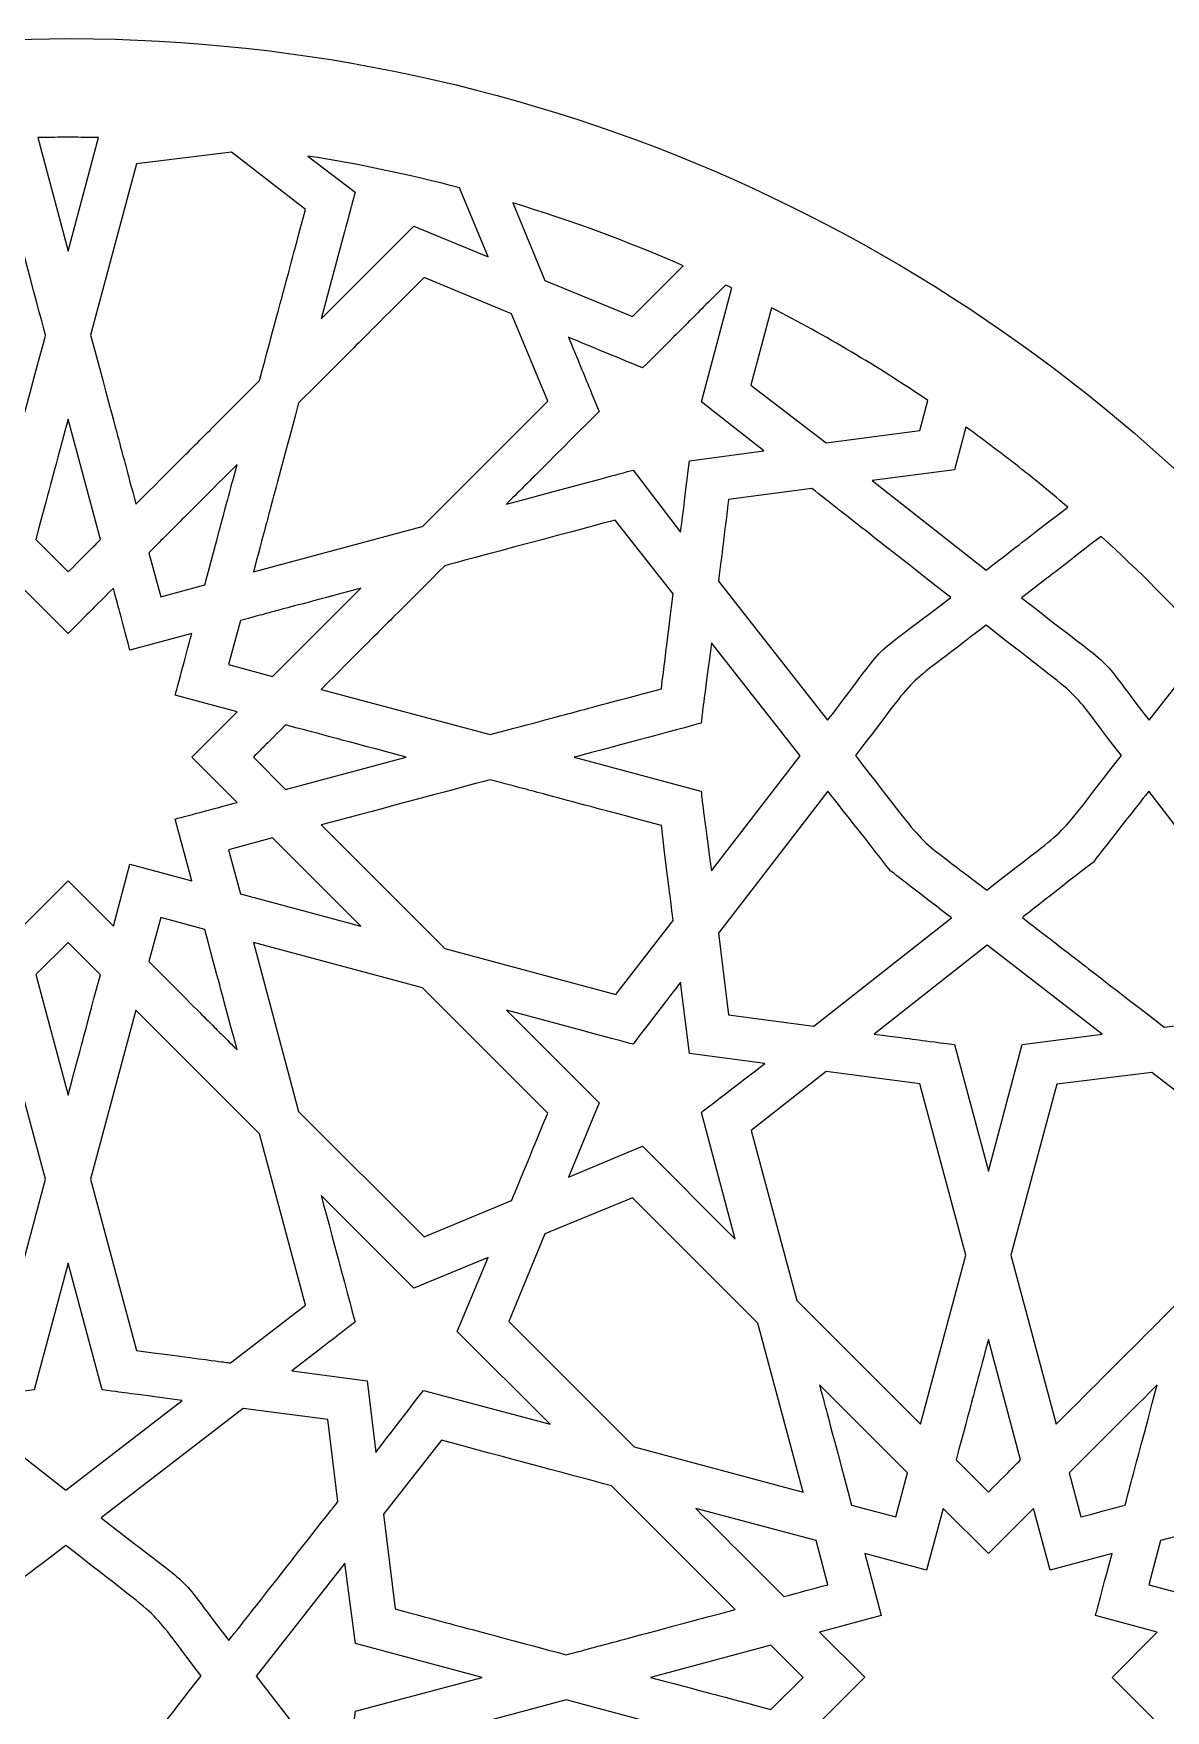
# Model space of a CAD drawing. Header units: millimetres. Extents: x -69 to 66, y -50 to 50.
# Drawn here: x -1 to 33.5, y -0.9 to 50.2 of the extents above; entities that cross this region are included whole.
import ezdxf

# ---------------------------------------------------------------- set-up
doc = ezdxf.new("R2010")
doc.units = ezdxf.units.MM
doc.header["$MEASUREMENT"] = 0
doc.layers.add('layer 1', color=7, linetype='Continuous')

msp = doc.modelspace()

# ---------------------------------------------------------------- linework, layer by layer
at = {"layer": 'layer 1', "color": 250}
for points, knots in [([(36.2073, 34.5736), (26.9399, 44.2997), (13.8345, 50.2377), (-0.556, 50.0789), (-0.556, 50.0789), (-47.7627, 49.5589), (-68.7847, -11.4053), (-29.581, -40.2291), (-29.581, -40.2291), (-20.2448, -47.092), (-8.8699, -50.487), (2.8152, -49.8401), (2.8152, -49.8401), (44.4592, -47.5316), (66.2213, 3.0847), (36.2073, 34.5736)], [0, 0, 0, 0, 0.2, 0.2, 0.2, 0.2, 0.4, 0.4, 0.4, 0.4, 0.6, 0.6, 0.6, 0.6, 1, 1, 1, 1]), ([(-4.9375, 46.6386), (-4.228, 46.5452), (-4.7925, 46.6196), (-2.0775, 46.2619), (-2.0775, 46.2619), (-1.7325, 44.9746), (-0.9225, 41.9527), (-0.6752, 41.0305), (-0.6752, 41.0305), (-0.6752, 41.0305), (-2.0253, 35.9929), (-2.0574, 35.8736), (-2.0574, 35.8736), (-2.0574, 35.8736), (-5.8325, 39.6487), (-5.8325, 39.6487), (-5.8325, 39.6487), (-5.8325, 39.6487), (-7.2242, 44.843), (-7.2242, 44.843), (-7.2242, 44.843), (-7.2242, 44.843), (-4.9375, 46.6386), (-4.9375, 46.6386)], [0, 0, 0, 0, 0.1428571, 0.1428571, 0.1428571, 0.1428571, 0.2857143, 0.2857143, 0.2857143, 0.2857143, 0.4285714, 0.4285714, 0.4285714, 0.4285714, 0.5714286, 0.5714286, 0.5714286, 0.5714286, 0.7142857, 0.7142857, 0.7142857, 0.7142857, 1, 1, 1, 1]), ([(0.9401, 47.0599), (0.9401, 47.0599), (0.0123, 43.5977), (0.0123, 43.5977), (0.0123, 43.5977), (0.0123, 43.5977), (-0.9155, 47.0599), (-0.9155, 47.0599), (-0.9155, 47.0599), (-0.1305, 47.0754), (0.1221, 47.0761), (0.9401, 47.0599)], [0, 0, 0, 0, 0.25, 0.25, 0.25, 0.25, 0.5, 0.5, 0.5, 0.5, 1, 1, 1, 1]), ([(4.9974, 46.6139), (4.9974, 46.6139), (7.2563, 44.8698), (7.2563, 44.8698), (7.2563, 44.8698), (6.4428, 41.8335), (6.7687, 43.0495), (5.8572, 39.6487), (5.8572, 39.6487), (3.5362, 37.3278), (4.3984, 38.1896), (2.0821, 35.8736), (2.0821, 35.8736), (1.56, 37.8224), (1.8909, 36.5873), (0.6999, 41.0309), (0.6999, 41.0309), (0.6999, 41.0309), (2.1008, 46.2573), (2.1008, 46.2573), (2.1008, 46.2573), (2.1008, 46.2573), (4.9974, 46.6139), (4.9974, 46.6139)], [0, 0, 0, 0, 0.1428571, 0.1428571, 0.1428571, 0.1428571, 0.2857143, 0.2857143, 0.2857143, 0.2857143, 0.4285714, 0.4285714, 0.4285714, 0.4285714, 0.5714286, 0.5714286, 0.5714286, 0.5714286, 0.7142857, 0.7142857, 0.7142857, 0.7142857, 1, 1, 1, 1]), ([(11.9553, 45.5299), (11.9553, 45.5299), (12.8284, 43.4206), (12.8284, 43.4206), (12.8284, 43.4206), (12.8284, 43.4206), (10.5664, 44.3579), (10.5664, 44.3579), (10.5664, 44.3579), (10.5664, 44.3579), (10.566, 44.3579), (10.566, 44.3579), (10.566, 44.3579), (10.566, 44.3579), (7.7364, 41.5279), (7.7364, 41.5279), (7.7364, 41.5279), (7.7364, 41.5279), (8.3989, 44.0009), (8.3989, 44.0009), (8.3989, 44.0009), (8.3989, 44.0009), (8.4018, 43.9988), (8.4018, 43.9988), (8.4018, 43.9988), (8.6903, 45.0903), (8.6088, 44.783), (8.7722, 45.3937), (8.7722, 45.3937), (8.7722, 45.3937), (7.3311, 46.4993), (7.3311, 46.4993), (7.3311, 46.4993), (8.8995, 46.2527), (10.4419, 45.9278), (11.9553, 45.5299)], [0, 0, 0, 0, 0.1, 0.1, 0.1, 0.1, 0.2, 0.2, 0.2, 0.2, 0.3, 0.3, 0.3, 0.3, 0.4, 0.4, 0.4, 0.4, 0.5, 0.5, 0.5, 0.5, 0.6, 0.6, 0.6, 0.6, 0.7, 0.7, 0.7, 0.7, 0.8, 0.8, 0.8, 0.8, 1, 1, 1, 1]), ([(18.7875, 43.1493), (18.7875, 43.1493), (17.2342, 41.596), (17.2342, 41.596), (17.2342, 41.596), (17.2342, 41.596), (14.5644, 42.7013), (14.5644, 42.7013), (14.5644, 42.7013), (14.5644, 42.7013), (14.5644, 42.7013), (14.5644, 42.7013), (14.5644, 42.7013), (14.5644, 42.7013), (13.5844, 45.0681), (13.5844, 45.0681), (13.5844, 45.0681), (15.3656, 44.5294), (17.1023, 43.8873), (18.7875, 43.1493)], [0, 0, 0, 0, 0.1666667, 0.1666667, 0.1666667, 0.1666667, 0.3333333, 0.3333333, 0.3333333, 0.3333333, 0.5, 0.5, 0.5, 0.5, 0.6666667, 0.6666667, 0.6666667, 0.6666667, 1, 1, 1, 1]), ([(13.5474, 41.6842), (13.5474, 41.6842), (13.5474, 41.6842), (13.5474, 41.6842), (13.5474, 41.6842), (13.5474, 41.6842), (14.6533, 39.0148), (14.6533, 39.0148), (14.6533, 39.0148), (14.6533, 39.0148), (10.8243, 35.1857), (10.8243, 35.1857), (10.8243, 35.1857), (10.8243, 35.1857), (10.8239, 35.1857), (10.8239, 35.1857), (10.8239, 35.1857), (10.8239, 35.1857), (10.8239, 35.1857), (10.8239, 35.1857), (10.8239, 35.1857), (10.8239, 35.1857), (5.6667, 33.8039), (5.6667, 33.8039), (5.6667, 33.8039), (6.2533, 35.9925), (5.9574, 34.8887), (7.0485, 38.9611), (7.0485, 38.9611), (8.9856, 40.8979), (8.1407, 40.053), (10.8779, 42.7902), (10.8779, 42.7902), (10.8779, 42.7902), (13.547, 41.6846), (13.547, 41.6846), (13.547, 41.6846), (13.547, 41.6846), (13.5474, 41.6842), (13.5474, 41.6842)], [0, 0, 0, 0, 0.0909091, 0.0909091, 0.0909091, 0.0909091, 0.1818182, 0.1818182, 0.1818182, 0.1818182, 0.2727273, 0.2727273, 0.2727273, 0.2727273, 0.3636364, 0.3636364, 0.3636364, 0.3636364, 0.4545455, 0.4545455, 0.4545455, 0.4545455, 0.5454545, 0.5454545, 0.5454545, 0.5454545, 0.6363636, 0.6363636, 0.6363636, 0.6363636, 0.7272727, 0.7272727, 0.7272727, 0.7272727, 0.8181818, 0.8181818, 0.8181818, 0.8181818, 1, 1, 1, 1]), ([(15.2837, 40.9653), (16.0313, 40.6559), (16.5608, 40.4365), (17.5458, 40.0286), (17.5458, 40.0286), (19.3068, 41.7894), (18.7163, 41.1988), (20.0787, 42.5612), (20.0787, 42.5612), (20.1429, 42.5309), (20.2082, 42.5016), (20.272, 42.4709), (20.272, 42.4709), (20.272, 42.4709), (19.34, 38.9925), (19.34, 38.9925), (19.34, 38.9925), (19.34, 38.9925), (19.7418, 38.6846), (19.7418, 38.6846), (19.7418, 38.6846), (19.7418, 38.6846), (19.7411, 38.6839), (19.7411, 38.6839), (19.7411, 38.6839), (19.7411, 38.6839), (21.252, 37.4978), (21.252, 37.4978), (21.252, 37.4978), (21.252, 37.4978), (18.9766, 37.1983), (18.9766, 37.1983), (18.9766, 37.1983), (18.7579, 35.4168), (18.8165, 35.8927), (18.7085, 35.0171), (18.7085, 35.0171), (18.7085, 35.0171), (17.2565, 36.9094), (17.2565, 36.9094), (17.2565, 36.9094), (16.691, 36.7577), (17.3588, 36.9365), (13.3911, 35.8736), (13.3911, 35.8736), (14.4875, 36.9701), (13.8747, 36.3573), (16.2207, 38.7029), (16.2207, 38.7029), (16.2207, 38.7029), (16.2207, 38.7033), (16.2207, 38.7033), (16.2207, 38.7033), (15.7162, 39.9203), (15.9272, 39.4109), (15.2837, 40.9653)], [0, 0, 0, 0, 0.0666667, 0.0666667, 0.0666667, 0.0666667, 0.1333333, 0.1333333, 0.1333333, 0.1333333, 0.2, 0.2, 0.2, 0.2, 0.2666667, 0.2666667, 0.2666667, 0.2666667, 0.3333333, 0.3333333, 0.3333333, 0.3333333, 0.4, 0.4, 0.4, 0.4, 0.4666667, 0.4666667, 0.4666667, 0.4666667, 0.5333333, 0.5333333, 0.5333333, 0.5333333, 0.6, 0.6, 0.6, 0.6, 0.6666667, 0.6666667, 0.6666667, 0.6666667, 0.7333333, 0.7333333, 0.7333333, 0.7333333, 0.8, 0.8, 0.8, 0.8, 0.8666667, 0.8666667, 0.8666667, 0.8666667, 1, 1, 1, 1]), ([(26.2551, 39.0373), (26.2551, 39.0373), (26.0107, 38.1247), (26.0107, 38.1247), (26.0107, 38.1247), (26.0107, 38.1247), (23.1454, 37.7472), (23.1454, 37.7472), (23.1454, 37.7472), (23.1454, 37.7472), (20.8534, 39.5065), (20.8534, 39.5065), (20.8534, 39.5065), (20.8534, 39.5065), (21.4856, 41.8663), (21.4856, 41.8663), (21.4856, 41.8663), (23.1341, 41.0154), (24.7269, 40.0706), (26.2551, 39.0373)], [0, 0, 0, 0, 0.1666667, 0.1666667, 0.1666667, 0.1666667, 0.3333333, 0.3333333, 0.3333333, 0.3333333, 0.5, 0.5, 0.5, 0.5, 0.6666667, 0.6666667, 0.6666667, 0.6666667, 1, 1, 1, 1]), ([(0.9969, 34.7885), (0.6579, 34.4495), (0.8777, 34.6689), (0.0123, 33.8039), (0.0123, 33.8039), (0.0123, 33.8039), (-0.9723, 34.7888), (-0.9723, 34.7888), (-0.9723, 34.7888), (-0.4223, 36.8413), (-0.5419, 36.3954), (0.0123, 38.4634), (0.0123, 38.4634), (0.0123, 38.4634), (0.9969, 34.7885), (0.9969, 34.7885)], [0, 0, 0, 0, 0.2, 0.2, 0.2, 0.2, 0.4, 0.4, 0.4, 0.4, 0.6, 0.6, 0.6, 0.6, 1, 1, 1, 1]), ([(29.1356, 36.9249), (29.1356, 36.9249), (29.1359, 36.9231), (29.1359, 36.9231), (29.1359, 36.9231), (29.1359, 36.9231), (29.138, 36.9228), (29.138, 36.9228), (29.138, 36.9228), (29.6072, 36.551), (30.0687, 36.17), (30.523, 35.7808), (30.523, 35.7808), (28.6921, 34.3676), (29.2199, 34.7747), (28.0356, 33.8607), (28.0356, 33.8607), (28.0356, 33.8607), (24.5558, 36.5926), (24.5558, 36.5926), (24.5558, 36.5926), (24.5558, 36.5926), (27.064, 36.9231), (27.064, 36.9231), (27.064, 36.9231), (27.064, 36.9231), (27.4129, 38.2259), (27.4129, 38.2259), (27.4129, 38.2259), (27.9975, 37.8047), (28.5718, 37.3715), (29.1356, 36.9249)], [0, 0, 0, 0, 0.1111111, 0.1111111, 0.1111111, 0.1111111, 0.2222222, 0.2222222, 0.2222222, 0.2222222, 0.3333333, 0.3333333, 0.3333333, 0.3333333, 0.4444444, 0.4444444, 0.4444444, 0.4444444, 0.5555556, 0.5555556, 0.5555556, 0.5555556, 0.6666667, 0.6666667, 0.6666667, 0.6666667, 0.7777778, 0.7777778, 0.7777778, 0.7777778, 1, 1, 1, 1]), ([(4.1846, 33.4063), (4.1846, 33.4063), (2.8399, 33.0461), (2.8399, 33.0461), (2.8399, 33.0461), (2.8399, 33.0461), (2.4793, 34.3913), (2.4793, 34.3913), (2.4793, 34.3913), (3.4876, 35.3995), (2.8272, 34.7391), (5.1696, 37.0815), (5.1696, 37.0815), (4.8045, 35.7216), (5.0098, 36.4878), (4.1846, 33.4063)], [0, 0, 0, 0, 0.2, 0.2, 0.2, 0.2, 0.4, 0.4, 0.4, 0.4, 0.6, 0.6, 0.6, 0.6, 1, 1, 1, 1]), ([(23.1941, 29.2739), (23.1941, 29.2739), (19.8628, 33.5174), (19.8628, 33.5174), (19.8628, 33.5174), (20.0642, 35.155), (19.9926, 34.5754), (20.1701, 36.0147), (20.1701, 36.0147), (20.1701, 36.0147), (22.7136, 36.3499), (22.7136, 36.3499), (22.7136, 36.3499), (23.9014, 35.4171), (23.0547, 36.0821), (26.9505, 33.0228), (26.9505, 33.0228), (24.1882, 30.8896), (25.2818, 31.9775), (23.1941, 29.2739)], [0, 0, 0, 0, 0.1666667, 0.1666667, 0.1666667, 0.1666667, 0.3333333, 0.3333333, 0.3333333, 0.3333333, 0.5, 0.5, 0.5, 0.5, 0.6666667, 0.6666667, 0.6666667, 0.6666667, 1, 1, 1, 1]), ([(18.1208, 30.2376), (14.7966, 29.3469), (15.8108, 29.6189), (12.8937, 28.8371), (12.8937, 28.8371), (12.8937, 28.8371), (7.7364, 30.219), (7.7364, 30.219), (7.7364, 30.219), (10.0136, 32.4958), (9.2548, 31.7373), (11.5118, 33.9944), (11.5118, 33.9944), (11.9962, 34.1242), (16.1336, 35.2326), (16.7054, 35.3857), (16.7054, 35.3857), (16.7054, 35.3857), (18.4764, 33.1308), (18.4764, 33.1308), (18.4764, 33.1308), (18.1987, 30.8726), (18.2873, 31.5948), (18.1208, 30.2376)], [0, 0, 0, 0, 0.1428571, 0.1428571, 0.1428571, 0.1428571, 0.2857143, 0.2857143, 0.2857143, 0.2857143, 0.4285714, 0.4285714, 0.4285714, 0.4285714, 0.5714286, 0.5714286, 0.5714286, 0.5714286, 0.7142857, 0.7142857, 0.7142857, 0.7142857, 1, 1, 1, 1]), ([(34.8287, 31.5958), (34.8287, 31.5958), (33.0052, 29.2742), (33.0052, 29.2742), (33.0052, 29.2742), (33.0052, 29.2742), (33.0052, 29.2739), (33.0052, 29.2739), (33.0052, 29.2739), (31.2251, 31.5807), (32.324, 30.4934), (29.1137, 33.014), (29.1137, 33.014), (30.3558, 33.9732), (29.8132, 33.5541), (31.5401, 34.8873), (31.5401, 34.8873), (32.6894, 33.8448), (33.7866, 32.7459), (34.8287, 31.5958)], [0, 0, 0, 0, 0.1666667, 0.1666667, 0.1666667, 0.1666667, 0.3333333, 0.3333333, 0.3333333, 0.3333333, 0.5, 0.5, 0.5, 0.5, 0.6666667, 0.6666667, 0.6666667, 0.6666667, 1, 1, 1, 1]), ([(1.9001, 31.4187), (1.9001, 31.4187), (3.7874, 31.9246), (3.7874, 31.9246), (3.7874, 31.9246), (3.7874, 31.9246), (3.2819, 30.038), (3.2819, 30.0369), (3.2819, 30.0369), (3.2819, 30.0369), (5.1696, 29.5314), (5.1696, 29.5314), (5.1696, 29.5314), (5.1696, 29.5314), (5.1696, 29.5314), (5.1696, 29.5314), (5.1696, 29.5314), (4.9336, 29.2954), (4.0389, 28.4007), (3.7874, 28.1492), (3.7874, 28.1492), (3.7874, 28.1492), (3.7881, 28.1492), (3.7881, 28.1492), (3.7881, 28.1492), (3.7881, 28.1492), (3.7874, 28.1492), (3.7874, 28.1492), (3.7874, 28.1492), (3.7874, 28.1492), (5.1689, 26.7674), (5.1689, 26.7674), (5.1689, 26.7674), (4.7113, 26.645), (3.6872, 26.3701), (3.2819, 26.2618), (3.2819, 26.2618), (3.2819, 26.2618), (3.7874, 24.3741), (3.7874, 24.3741), (3.7874, 24.3741), (3.7874, 24.3741), (1.9001, 24.88), (1.9001, 24.88), (1.9001, 24.88), (1.9001, 24.88), (1.9001, 24.8797), (1.9001, 24.8797), (1.9001, 24.8797), (1.9001, 24.8797), (1.9001, 24.88), (1.9001, 24.88), (1.9001, 24.88), (1.9001, 24.88), (1.3942, 22.9923), (1.3942, 22.9923), (1.3942, 22.9923), (1.3942, 22.9923), (0.0127, 24.3741), (0.0127, 24.3741), (0.0127, 24.3741), (0.0127, 24.3741), (0.0127, 24.3741), (0.0127, 24.3741), (0.0127, 24.3741), (0.0127, 24.3741), (0.0123, 24.3741), (0.0123, 24.3741), (0.0123, 24.3741), (0.0123, 24.3741), (-1.3691, 22.9923), (-1.3691, 22.9923), (-1.3691, 22.9923), (-1.3691, 22.9923), (-1.3691, 22.9927), (-1.3691, 22.9927), (-1.3691, 22.9927), (-1.3691, 22.9927), (-1.3698, 22.9923), (-1.3698, 22.9923), (-1.3698, 22.9923), (-1.3698, 22.9923), (-1.875, 24.88), (-1.875, 24.88), (-1.875, 24.88), (-1.875, 24.88), (-1.8754, 24.88), (-1.8754, 24.88), (-1.8754, 24.88), (-2.226, 24.7858), (-1.8556, 24.885), (-3.7627, 24.3741), (-3.7627, 24.3741), (-3.7627, 24.3741), (-3.2568, 26.2618), (-3.2568, 26.2618), (-3.2568, 26.2618), (-3.2568, 26.2618), (-5.1446, 26.7674), (-5.1446, 26.7674), (-5.1446, 26.7674), (-5.1446, 26.7674), (-5.1449, 26.7674), (-5.1449, 26.7674), (-5.1449, 26.7674), (-5.1449, 26.7674), (-3.7627, 28.1492), (-3.7627, 28.1492), (-3.7627, 28.1492), (-3.7627, 28.1492), (-5.1446, 29.5314), (-5.1446, 29.5314), (-5.1446, 29.5314), (-5.1446, 29.5314), (-5.1446, 29.5314), (-5.1446, 29.5314), (-5.1446, 29.5314), (-5.1446, 29.5314), (-3.2568, 30.0369), (-3.2568, 30.0369), (-3.2568, 30.0369), (-3.2568, 30.0369), (-3.7627, 31.9246), (-3.7627, 31.9246), (-3.7627, 31.9246), (-3.7627, 31.9246), (-1.8754, 31.4187), (-1.8754, 31.4187), (-1.8754, 31.4187), (-1.7773, 31.7846), (-1.8775, 31.4117), (-1.3698, 33.3065), (-1.3698, 33.3065), (-1.3698, 33.3065), (0.0123, 31.9246), (0.0123, 31.9246), (0.0123, 31.9246), (0.8537, 32.766), (0.5577, 32.47), (1.3942, 33.3065), (1.3942, 33.3065), (1.3942, 33.3065), (1.3942, 33.3061), (1.3942, 33.3061), (1.3942, 33.3061), (1.6711, 32.2732), (1.5762, 32.627), (1.9001, 31.4187)], [0, 0, 0, 0, 0.0263158, 0.0263158, 0.0263158, 0.0263158, 0.0526316, 0.0526316, 0.0526316, 0.0526316, 0.0789474, 0.0789474, 0.0789474, 0.0789474, 0.1052632, 0.1052632, 0.1052632, 0.1052632, 0.1315789, 0.1315789, 0.1315789, 0.1315789, 0.1578947, 0.1578947, 0.1578947, 0.1578947, 0.1842105, 0.1842105, 0.1842105, 0.1842105, 0.2105263, 0.2105263, 0.2105263, 0.2105263, 0.2368421, 0.2368421, 0.2368421, 0.2368421, 0.2631579, 0.2631579, 0.2631579, 0.2631579, 0.2894737, 0.2894737, 0.2894737, 0.2894737, 0.3157895, 0.3157895, 0.3157895, 0.3157895, 0.3421053, 0.3421053, 0.3421053, 0.3421053, 0.3684211, 0.3684211, 0.3684211, 0.3684211, 0.3947368, 0.3947368, 0.3947368, 0.3947368, 0.4210526, 0.4210526, 0.4210526, 0.4210526, 0.4473684, 0.4473684, 0.4473684, 0.4473684, 0.4736842, 0.4736842, 0.4736842, 0.4736842, 0.5, 0.5, 0.5, 0.5, 0.5263158, 0.5263158, 0.5263158, 0.5263158, 0.5526316, 0.5526316, 0.5526316, 0.5526316, 0.5789474, 0.5789474, 0.5789474, 0.5789474, 0.6052632, 0.6052632, 0.6052632, 0.6052632, 0.6315789, 0.6315789, 0.6315789, 0.6315789, 0.6578947, 0.6578947, 0.6578947, 0.6578947, 0.6842105, 0.6842105, 0.6842105, 0.6842105, 0.7105263, 0.7105263, 0.7105263, 0.7105263, 0.7368421, 0.7368421, 0.7368421, 0.7368421, 0.7631579, 0.7631579, 0.7631579, 0.7631579, 0.7894737, 0.7894737, 0.7894737, 0.7894737, 0.8157895, 0.8157895, 0.8157895, 0.8157895, 0.8421053, 0.8421053, 0.8421053, 0.8421053, 0.8684211, 0.8684211, 0.8684211, 0.8684211, 0.8947368, 0.8947368, 0.8947368, 0.8947368, 0.9210526, 0.9210526, 0.9210526, 0.9210526, 0.9473684, 0.9473684, 0.9473684, 0.9473684, 1, 1, 1, 1]), ([(6.254, 30.6162), (6.254, 30.6162), (4.9093, 30.9767), (4.9093, 30.9767), (4.9093, 30.9767), (4.9093, 30.9767), (5.2698, 32.3215), (5.2698, 32.3215), (5.2698, 32.3215), (6.7215, 32.7106), (5.6483, 32.4228), (8.944, 33.3061), (8.944, 33.3061), (8.9422, 33.304), (6.2565, 30.6176), (6.254, 30.6162)], [0, 0, 0, 0, 0.2, 0.2, 0.2, 0.2, 0.4, 0.4, 0.4, 0.4, 0.6, 0.6, 0.6, 0.6, 1, 1, 1, 1]), ([(28.0529, 24.0905), (25.5916, 25.9909), (26.5077, 25.0546), (24.0404, 28.1961), (24.0404, 28.1961), (26.1564, 30.9361), (25.2465, 30.0285), (28.0289, 32.1765), (28.0289, 32.1765), (31.3178, 29.5938), (30.3526, 30.5354), (32.1589, 28.1965), (32.1589, 28.1965), (29.942, 25.3725), (30.8783, 26.3088), (28.0529, 24.0905)], [0, 0, 0, 0, 0.2, 0.2, 0.2, 0.2, 0.4, 0.4, 0.4, 0.4, 0.6, 0.6, 0.6, 0.6, 1, 1, 1, 1]), ([(19.6469, 24.6793), (19.3389, 27.0186), (19.394, 26.592), (19.3297, 27.1127), (19.3297, 27.1127), (19.3297, 27.1127), (19.3262, 27.1134), (19.3262, 27.1134), (19.3262, 27.1134), (19.3262, 27.1134), (19.3262, 27.1138), (19.3262, 27.1138), (19.3262, 27.1138), (19.3262, 27.1138), (15.4608, 28.1492), (15.4608, 28.1492), (15.4608, 28.1492), (16.0285, 28.3016), (18.7911, 29.0417), (19.3301, 29.186), (19.3301, 29.186), (19.3968, 29.7289), (19.3403, 29.2926), (19.649, 31.6371), (19.649, 31.6371), (19.649, 31.6371), (22.3566, 28.1891), (22.3566, 28.1891), (22.3566, 28.1891), (22.3566, 28.1891), (19.6469, 24.6793), (19.6469, 24.6793)], [0, 0, 0, 0, 0.1111111, 0.1111111, 0.1111111, 0.1111111, 0.2222222, 0.2222222, 0.2222222, 0.2222222, 0.3333333, 0.3333333, 0.3333333, 0.3333333, 0.4444444, 0.4444444, 0.4444444, 0.4444444, 0.5555556, 0.5555556, 0.5555556, 0.5555556, 0.6666667, 0.6666667, 0.6666667, 0.6666667, 0.7777778, 0.7777778, 0.7777778, 0.7777778, 1, 1, 1, 1]), ([(6.6513, 27.165), (6.6513, 27.165), (5.667, 28.1492), (5.667, 28.1492), (5.667, 28.1492), (6.0067, 28.4889), (5.7845, 28.267), (6.6516, 29.1342), (6.6516, 29.1342), (8.5069, 28.6371), (7.4997, 28.907), (10.3262, 28.1492), (10.3262, 28.1492), (10.3262, 28.1492), (6.6513, 27.165), (6.6513, 27.165)], [0, 0, 0, 0, 0.2, 0.2, 0.2, 0.2, 0.4, 0.4, 0.4, 0.4, 0.6, 0.6, 0.6, 0.6, 1, 1, 1, 1]), ([(16.733, 20.9053), (16.733, 20.9053), (11.5118, 22.3044), (11.5118, 22.3044), (11.5118, 22.3044), (11.5118, 22.3044), (7.7364, 26.0798), (7.7364, 26.0798), (7.7364, 26.0798), (8.8646, 26.3818), (11.9951, 27.2207), (12.8937, 27.4616), (12.8937, 27.4616), (14.7433, 26.966), (13.9068, 27.19), (18.1204, 26.0608), (18.1204, 26.0608), (18.4319, 23.5271), (18.3589, 24.1208), (18.4771, 23.1641), (18.4771, 23.1641), (18.4771, 23.1641), (16.733, 20.9053), (16.733, 20.9053)], [0, 0, 0, 0, 0.1428571, 0.1428571, 0.1428571, 0.1428571, 0.2857143, 0.2857143, 0.2857143, 0.2857143, 0.4285714, 0.4285714, 0.4285714, 0.4285714, 0.5714286, 0.5714286, 0.5714286, 0.5714286, 0.7142857, 0.7142857, 0.7142857, 0.7142857, 1, 1, 1, 1]), ([(22.7697, 19.9415), (22.7697, 19.9415), (20.1701, 20.284), (20.1701, 20.284), (20.1701, 20.284), (20.1701, 20.284), (19.8628, 22.7782), (19.8628, 22.7782), (19.8628, 22.7782), (19.8628, 22.7782), (19.8921, 22.8149), (19.8921, 22.8149), (19.8921, 22.8149), (19.8921, 22.8149), (19.891, 22.8216), (19.891, 22.8216), (19.891, 22.8216), (19.891, 22.8216), (23.2029, 27.1113), (23.2029, 27.1113), (23.2029, 27.1113), (23.2805, 27.0122), (25.031, 24.7876), (25.1026, 24.6842), (25.1026, 24.6842), (25.213, 24.6073), (26.8679, 23.3264), (26.9748, 23.2438), (26.9748, 23.2438), (26.9748, 23.2438), (22.7697, 19.9415), (22.7697, 19.9415)], [0, 0, 0, 0, 0.1111111, 0.1111111, 0.1111111, 0.1111111, 0.2222222, 0.2222222, 0.2222222, 0.2222222, 0.3333333, 0.3333333, 0.3333333, 0.3333333, 0.4444444, 0.4444444, 0.4444444, 0.4444444, 0.5555556, 0.5555556, 0.5555556, 0.5555556, 0.6666667, 0.6666667, 0.6666667, 0.6666667, 0.7777778, 0.7777778, 0.7777778, 0.7777778, 1, 1, 1, 1]), ([(36.3082, 22.8219), (36.3082, 22.8219), (35.9653, 20.2191), (35.9653, 20.2191), (35.9653, 20.2191), (35.9653, 20.2191), (33.4645, 19.9115), (33.4645, 19.9115), (33.4645, 19.9115), (30.1621, 22.4617), (31.0998, 21.7378), (29.1377, 23.2526), (29.1377, 23.2526), (29.2372, 23.331), (31.1986, 24.8768), (31.3055, 24.9442), (31.3055, 24.9442), (31.3729, 25.0515), (32.9184, 27.0118), (32.9967, 27.1113), (32.9967, 27.1113), (32.9967, 27.1113), (36.3082, 22.8219), (36.3082, 22.8219)], [0, 0, 0, 0, 0.1428571, 0.1428571, 0.1428571, 0.1428571, 0.2857143, 0.2857143, 0.2857143, 0.2857143, 0.4285714, 0.4285714, 0.4285714, 0.4285714, 0.5714286, 0.5714286, 0.5714286, 0.5714286, 0.7142857, 0.7142857, 0.7142857, 0.7142857, 1, 1, 1, 1]), ([(6.254, 25.6826), (6.254, 25.6826), (8.944, 22.9927), (8.944, 22.9927), (8.944, 22.9927), (8.944, 22.9927), (5.2698, 23.9773), (5.2698, 23.9773), (5.2698, 23.9773), (5.2698, 23.9773), (4.9093, 25.3224), (4.9093, 25.3224), (4.9093, 25.3224), (4.9093, 25.3224), (6.254, 25.6826), (6.254, 25.6826)], [0, 0, 0, 0, 0.2, 0.2, 0.2, 0.2, 0.4, 0.4, 0.4, 0.4, 0.6, 0.6, 0.6, 0.6, 1, 1, 1, 1]), ([(5.1689, 19.2176), (4.2358, 20.151), (4.7872, 19.6), (2.4793, 21.9075), (2.4793, 21.9075), (2.4793, 21.9075), (2.8399, 23.2523), (2.8399, 23.2523), (2.8399, 23.2523), (2.8399, 23.2523), (4.1846, 22.8921), (4.1846, 22.8921), (4.1846, 22.8921), (4.7748, 20.6887), (4.578, 21.4238), (5.1689, 19.2176)], [0, 0, 0, 0, 0.2, 0.2, 0.2, 0.2, 0.4, 0.4, 0.4, 0.4, 0.6, 0.6, 0.6, 0.6, 1, 1, 1, 1]), ([(0.0127, 17.8354), (0.0127, 17.8354), (-0.9723, 21.5103), (-0.9723, 21.5103), (-0.9723, 21.5103), (-0.9723, 21.5103), (0.0123, 22.4949), (0.0123, 22.4949), (0.0123, 22.4949), (0.0123, 22.4949), (0.9969, 21.5099), (0.9969, 21.5099), (0.9969, 21.5099), (0.3782, 19.1999), (0.6022, 20.0364), (0.0127, 17.8354)], [0, 0, 0, 0, 0.2, 0.2, 0.2, 0.2, 0.4, 0.4, 0.4, 0.4, 0.6, 0.6, 0.6, 0.6, 1, 1, 1, 1]), ([(13.5477, 14.6145), (13.5477, 14.6145), (10.8779, 13.5086), (10.8779, 13.5086), (10.8779, 13.5086), (10.8779, 13.5086), (7.0485, 17.3383), (7.0485, 17.3383), (7.0485, 17.3383), (7.0485, 17.3383), (5.667, 22.4949), (5.667, 22.4949), (5.667, 22.4949), (5.667, 22.4949), (10.8243, 21.1127), (10.8243, 21.1127), (10.8243, 21.1127), (10.8243, 21.1127), (14.6533, 17.2836), (14.6533, 17.2836), (14.6533, 17.2836), (14.6339, 17.2371), (13.5671, 14.6611), (13.5477, 14.6145)], [0, 0, 0, 0, 0.1428571, 0.1428571, 0.1428571, 0.1428571, 0.2857143, 0.2857143, 0.2857143, 0.2857143, 0.4285714, 0.4285714, 0.4285714, 0.4285714, 0.5714286, 0.5714286, 0.5714286, 0.5714286, 0.7142857, 0.7142857, 0.7142857, 0.7142857, 1, 1, 1, 1]), ([(29.1356, 19.3756), (29.1356, 19.3756), (28.0998, 15.5102), (28.0998, 15.5102), (28.0998, 15.5102), (28.0998, 15.5102), (27.064, 19.376), (27.064, 19.376), (27.064, 19.376), (25.7171, 19.5534), (26.0823, 19.5051), (24.6119, 19.6988), (24.6119, 19.6988), (24.6119, 19.6988), (28.0596, 22.406), (28.0596, 22.406), (28.0596, 22.406), (28.0596, 22.406), (31.5694, 19.6959), (31.5694, 19.6959), (31.5694, 19.6959), (31.5694, 19.6959), (29.1356, 19.3756), (29.1356, 19.3756)], [0, 0, 0, 0, 0.1428571, 0.1428571, 0.1428571, 0.1428571, 0.2857143, 0.2857143, 0.2857143, 0.2857143, 0.4285714, 0.4285714, 0.4285714, 0.4285714, 0.5714286, 0.5714286, 0.5714286, 0.5714286, 0.7142857, 0.7142857, 0.7142857, 0.7142857, 1, 1, 1, 1]), ([(19.3403, 17.3062), (19.3403, 17.3062), (19.3403, 17.3062), (19.3403, 17.3062), (19.3403, 17.3062), (19.3403, 17.3062), (19.34, 17.3059), (19.34, 17.3059), (19.34, 17.3059), (19.34, 17.3059), (20.3761, 13.4405), (20.3761, 13.4405), (20.3761, 13.4405), (20.3761, 13.4405), (17.5461, 16.2705), (17.5461, 16.2705), (17.5461, 16.2705), (17.5461, 16.2705), (15.2837, 15.3331), (15.2837, 15.3331), (15.2837, 15.3331), (15.2837, 15.3331), (16.2207, 17.5955), (16.2207, 17.5955), (16.2207, 17.5955), (16.2207, 17.5955), (13.3914, 20.4248), (13.3914, 20.4248), (13.3914, 20.4248), (13.3914, 20.4248), (15.8528, 19.7654), (15.8528, 19.7654), (15.8528, 19.7654), (15.8528, 19.7654), (15.8499, 19.7616), (15.8499, 19.7616), (15.8499, 19.7616), (17.1937, 19.4077), (17.2561, 19.3897), (17.2561, 19.3897), (17.2561, 19.3897), (17.2681, 19.4042), (18.6969, 21.2662), (18.7082, 21.2813), (18.7082, 21.2813), (18.7082, 21.2813), (18.9766, 19.1012), (18.9766, 19.1012), (18.9766, 19.1012), (18.9766, 19.1012), (21.2806, 18.7971), (21.2806, 18.7971), (21.2806, 18.7971), (19.4003, 17.3524), (19.6702, 17.5595), (19.3403, 17.3062)], [0, 0, 0, 0, 0.0666667, 0.0666667, 0.0666667, 0.0666667, 0.1333333, 0.1333333, 0.1333333, 0.1333333, 0.2, 0.2, 0.2, 0.2, 0.2666667, 0.2666667, 0.2666667, 0.2666667, 0.3333333, 0.3333333, 0.3333333, 0.3333333, 0.4, 0.4, 0.4, 0.4, 0.4666667, 0.4666667, 0.4666667, 0.4666667, 0.5333333, 0.5333333, 0.5333333, 0.5333333, 0.6, 0.6, 0.6, 0.6, 0.6666667, 0.6666667, 0.6666667, 0.6666667, 0.7333333, 0.7333333, 0.7333333, 0.7333333, 0.8, 0.8, 0.8, 0.8, 0.8666667, 0.8666667, 0.8666667, 0.8666667, 1, 1, 1, 1]), ([(-0.6752, 15.2679), (-0.6752, 15.2679), (-2.0772, 10.0372), (-2.0772, 10.0372), (-2.0772, 10.0372), (-2.3798, 9.997), (-2.0366, 10.0422), (-4.9417, 9.6598), (-4.9417, 9.6598), (-4.9417, 9.6598), (-7.2341, 11.4191), (-7.2341, 11.4191), (-7.2341, 11.4191), (-7.2341, 11.4191), (-5.8325, 16.6497), (-5.8325, 16.6497), (-5.8325, 16.6497), (-5.8325, 16.6497), (-2.0574, 20.4251), (-2.0574, 20.4251), (-2.0574, 20.4251), (-2.0574, 20.4251), (-0.6752, 15.2679), (-0.6752, 15.2679)], [0, 0, 0, 0, 0.1428571, 0.1428571, 0.1428571, 0.1428571, 0.2857143, 0.2857143, 0.2857143, 0.2857143, 0.4285714, 0.4285714, 0.4285714, 0.4285714, 0.5714286, 0.5714286, 0.5714286, 0.5714286, 0.7142857, 0.7142857, 0.7142857, 0.7142857, 1, 1, 1, 1]), ([(5.8572, 16.6501), (5.8572, 16.6501), (7.2588, 11.4191), (7.2588, 11.4191), (7.2588, 11.4191), (7.2588, 11.4191), (4.9668, 9.6601), (4.9668, 9.6601), (4.9668, 9.6601), (4.675, 9.6982), (5.0031, 9.6552), (2.1022, 10.0376), (2.1022, 10.0376), (2.1022, 10.0376), (0.7003, 15.2686), (0.7003, 15.2686), (0.7003, 15.2686), (0.7003, 15.2686), (2.0821, 20.4248), (2.0821, 20.4248), (2.0821, 20.4248), (2.0821, 20.4248), (5.8572, 16.6501), (5.8572, 16.6501)], [0, 0, 0, 0, 0.1428571, 0.1428571, 0.1428571, 0.1428571, 0.2857143, 0.2857143, 0.2857143, 0.2857143, 0.4285714, 0.4285714, 0.4285714, 0.4285714, 0.5714286, 0.5714286, 0.5714286, 0.5714286, 0.7142857, 0.7142857, 0.7142857, 0.7142857, 1, 1, 1, 1]), ([(26.0304, 7.7858), (26.0304, 7.7858), (22.2553, 11.5609), (22.2553, 11.5609), (22.2553, 11.5609), (22.2553, 11.5609), (20.8633, 16.7555), (20.8633, 16.7555), (20.8633, 16.7555), (20.8633, 16.7555), (23.15, 18.5512), (23.15, 18.5512), (23.15, 18.5512), (23.15, 18.5512), (26.0103, 18.1744), (26.0103, 18.1744), (26.0103, 18.1744), (26.0103, 18.1744), (27.4122, 12.9431), (27.4122, 12.9431), (27.4122, 12.9431), (27.4122, 12.9431), (26.0304, 7.7858), (26.0304, 7.7858)], [0, 0, 0, 0, 0.1428571, 0.1428571, 0.1428571, 0.1428571, 0.2857143, 0.2857143, 0.2857143, 0.2857143, 0.4285714, 0.4285714, 0.4285714, 0.4285714, 0.5714286, 0.5714286, 0.5714286, 0.5714286, 0.7142857, 0.7142857, 0.7142857, 0.7142857, 1, 1, 1, 1]), ([(35.3441, 16.7824), (35.3441, 16.7824), (33.9446, 11.5612), (33.9446, 11.5612), (33.9446, 11.5612), (33.7181, 11.3348), (32.5907, 10.2073), (30.1699, 7.7862), (30.1699, 7.7862), (30.1699, 7.7862), (28.7877, 12.9434), (28.7877, 12.9434), (28.7877, 12.9434), (28.7877, 12.9434), (30.1882, 18.1698), (30.1882, 18.1698), (30.1882, 18.1698), (30.1882, 18.1698), (33.0849, 18.5265), (33.0849, 18.5265), (33.0849, 18.5265), (33.0849, 18.5265), (35.3441, 16.7824), (35.3441, 16.7824)], [0, 0, 0, 0, 0.1428571, 0.1428571, 0.1428571, 0.1428571, 0.2857143, 0.2857143, 0.2857143, 0.2857143, 0.4285714, 0.4285714, 0.4285714, 0.4285714, 0.5714286, 0.5714286, 0.5714286, 0.5714286, 0.7142857, 0.7142857, 0.7142857, 0.7142857, 1, 1, 1, 1]), ([(7.7364, 14.7705), (7.7364, 14.7705), (10.5664, 11.9408), (10.5664, 11.9408), (10.5664, 11.9408), (10.5664, 11.9408), (12.8284, 12.8782), (12.8284, 12.8782), (12.8284, 12.8782), (12.8284, 12.8782), (11.8914, 10.6158), (11.8914, 10.6158), (11.8914, 10.6158), (11.8914, 10.6158), (14.7214, 7.7858), (14.7214, 7.7858), (14.7214, 7.7858), (14.7214, 7.7858), (10.8557, 8.8216), (10.8557, 8.8216), (10.8557, 8.8216), (10.2168, 7.989), (9.6047, 7.191), (9.404, 6.9296), (9.404, 6.9296), (9.404, 6.9296), (9.1355, 9.1105), (9.1355, 9.1105), (9.1355, 9.1105), (9.1355, 9.1105), (6.8379, 9.4135), (6.8379, 9.4135), (6.8379, 9.4135), (8.6304, 10.7975), (8.2472, 10.5022), (8.7722, 10.9051), (8.7722, 10.9051), (8.7722, 10.9068), (7.7371, 14.769), (7.7364, 14.7705)], [0, 0, 0, 0, 0.0909091, 0.0909091, 0.0909091, 0.0909091, 0.1818182, 0.1818182, 0.1818182, 0.1818182, 0.2727273, 0.2727273, 0.2727273, 0.2727273, 0.3636364, 0.3636364, 0.3636364, 0.3636364, 0.4545455, 0.4545455, 0.4545455, 0.4545455, 0.5454545, 0.5454545, 0.5454545, 0.5454545, 0.6363636, 0.6363636, 0.6363636, 0.6363636, 0.7272727, 0.7272727, 0.7272727, 0.7272727, 0.8181818, 0.8181818, 0.8181818, 0.8181818, 1, 1, 1, 1]), ([(13.4592, 10.928), (13.4592, 10.928), (14.5644, 13.5971), (14.5644, 13.5971), (14.5644, 13.5971), (14.5644, 13.5971), (17.2342, 14.7027), (17.2342, 14.7027), (17.2342, 14.7027), (17.2342, 14.7027), (21.064, 10.8733), (21.064, 10.8733), (21.064, 10.8733), (21.064, 10.8733), (22.4455, 5.7164), (22.4455, 5.7164), (22.4455, 5.7164), (22.4455, 5.7164), (17.2886, 7.0982), (17.2886, 7.0982), (17.2886, 7.0982), (16.0669, 8.3203), (16.8621, 7.5248), (13.4592, 10.928)], [0, 0, 0, 0, 0.1428571, 0.1428571, 0.1428571, 0.1428571, 0.2857143, 0.2857143, 0.2857143, 0.2857143, 0.4285714, 0.4285714, 0.4285714, 0.4285714, 0.5714286, 0.5714286, 0.5714286, 0.5714286, 0.7142857, 0.7142857, 0.7142857, 0.7142857, 1, 1, 1, 1]), ([(-0.0519, 5.7729), (-0.0519, 5.7729), (-3.5313, 8.5051), (-3.5313, 8.5051), (-3.5313, 8.5051), (-2.588, 8.6293), (-1.8313, 8.7291), (-1.0231, 8.8357), (-1.0231, 8.8357), (-1.0231, 8.8357), (0.0123, 12.7011), (0.0123, 12.7011), (0.0123, 12.7011), (0.0123, 12.7011), (1.0485, 8.8357), (1.0485, 8.8357), (1.0485, 8.8357), (1.9657, 8.7147), (1.6478, 8.7567), (3.4971, 8.5132), (3.4971, 8.5132), (3.4971, 8.5132), (-0.0519, 5.7729), (-0.0519, 5.7729)], [0, 0, 0, 0, 0.1428571, 0.1428571, 0.1428571, 0.1428571, 0.2857143, 0.2857143, 0.2857143, 0.2857143, 0.4285714, 0.4285714, 0.4285714, 0.4285714, 0.5714286, 0.5714286, 0.5714286, 0.5714286, 0.7142857, 0.7142857, 0.7142857, 0.7142857, 1, 1, 1, 1]), ([(28.0998, 10.3759), (28.0998, 10.3759), (29.0848, 6.701), (29.0848, 6.701), (29.0848, 6.701), (28.7457, 6.362), (28.9613, 6.5772), (28.0998, 5.7161), (28.0998, 5.7161), (28.0998, 5.7161), (27.1156, 6.701), (27.1156, 6.701), (27.1156, 6.701), (28.085, 10.3219), (27.4458, 7.9347), (28.0998, 10.3759)], [0, 0, 0, 0, 0.2, 0.2, 0.2, 0.2, 0.4, 0.4, 0.4, 0.4, 0.6, 0.6, 0.6, 0.6, 1, 1, 1, 1]), ([(22.9429, 8.9937), (22.9429, 8.9937), (25.6332, 6.3034), (25.6332, 6.3034), (25.6332, 6.3034), (25.6332, 6.3034), (25.2726, 4.9587), (25.2726, 4.9587), (25.2726, 4.9587), (25.2726, 4.9587), (23.9279, 5.3192), (23.9279, 5.3192), (23.9279, 5.3192), (22.9627, 8.9214), (23.2202, 7.9601), (22.9429, 8.9937)], [0, 0, 0, 0, 0.2, 0.2, 0.2, 0.2, 0.4, 0.4, 0.4, 0.4, 0.6, 0.6, 0.6, 0.6, 1, 1, 1, 1]), ([(30.5668, 6.3038), (31.1217, 6.8587), (32.7036, 8.4406), (33.2571, 8.9941), (33.2571, 8.9941), (32.3836, 5.7348), (32.5148, 6.2248), (32.2721, 5.3192), (32.2721, 5.3192), (32.0297, 5.2543), (31.1912, 5.0296), (30.9273, 4.9587), (30.9273, 4.9587), (30.9273, 4.9587), (30.5668, 6.3038), (30.5668, 6.3038)], [0, 0, 0, 0, 0.2, 0.2, 0.2, 0.2, 0.4, 0.4, 0.4, 0.4, 0.6, 0.6, 0.6, 0.6, 1, 1, 1, 1]), ([(7.9424, 7.928), (7.9424, 7.928), (8.2497, 5.4307), (8.2497, 5.4307), (8.2497, 5.4307), (8.2497, 5.4307), (8.2204, 5.394), (8.2204, 5.394), (8.2204, 5.394), (8.2204, 5.394), (8.2204, 5.3929), (8.2204, 5.3929), (8.2204, 5.3929), (7.6817, 4.7064), (5.3343, 1.7166), (4.9181, 1.1868), (4.9181, 1.1868), (3.1168, 3.5197), (4.1769, 2.4525), (1.0262, 4.9262), (1.0262, 4.9262), (1.0262, 4.9262), (5.3548, 8.2684), (5.3548, 8.2684), (5.3548, 8.2684), (5.3548, 8.2684), (7.9424, 7.928), (7.9424, 7.928)], [0, 0, 0, 0, 0.125, 0.125, 0.125, 0.125, 0.25, 0.25, 0.25, 0.25, 0.375, 0.375, 0.375, 0.375, 0.5, 0.5, 0.5, 0.5, 0.625, 0.625, 0.625, 0.625, 0.75, 0.75, 0.75, 0.75, 1, 1, 1, 1]), ([(15.2192, 0.7493), (12.083, 1.59), (12.7367, 1.4146), (9.9914, 2.1505), (9.9914, 2.1505), (9.9914, 2.1505), (9.6358, 5.0433), (9.6358, 5.0433), (9.6358, 5.0433), (9.6358, 5.0433), (11.4067, 7.2986), (11.4067, 7.2986), (11.4067, 7.2986), (12.53, 6.9977), (15.4079, 6.2262), (16.6007, 5.9066), (16.6007, 5.9066), (16.6007, 5.9066), (20.3761, 2.1315), (20.3761, 2.1315), (20.3761, 2.1315), (15.4788, 0.8188), (16.7869, 1.1695), (15.2192, 0.7493)], [0, 0, 0, 0, 0.1428571, 0.1428571, 0.1428571, 0.1428571, 0.2857143, 0.2857143, 0.2857143, 0.2857143, 0.4285714, 0.4285714, 0.4285714, 0.4285714, 0.5714286, 0.5714286, 0.5714286, 0.5714286, 0.7142857, 0.7142857, 0.7142857, 0.7142857, 1, 1, 1, 1]), ([(21.8585, 2.5284), (21.0915, 3.295), (21.6316, 2.7548), (19.1682, 5.2186), (19.1682, 5.2186), (19.1682, 5.2186), (22.8427, 4.2337), (22.8427, 4.2337), (22.8427, 4.2337), (22.8427, 4.2337), (23.2029, 2.8889), (23.2029, 2.8889), (23.2029, 2.8889), (22.7291, 2.7619), (22.3269, 2.654), (21.8585, 2.5284)], [0, 0, 0, 0, 0.2, 0.2, 0.2, 0.2, 0.4, 0.4, 0.4, 0.4, 0.6, 0.6, 0.6, 0.6, 1, 1, 1, 1]), ([(33.2571, -1.3201), (31.5969, -1.7649), (31.9846, -1.6612), (31.3693, -1.826), (31.3693, -1.826), (31.3693, -1.826), (31.8752, -3.7133), (31.8752, -3.7133), (31.8752, -3.7133), (31.8752, -3.7133), (29.9879, -3.2078), (29.9879, -3.2078), (29.9879, -3.2078), (29.9879, -3.2078), (29.9875, -3.2078), (29.9875, -3.2078), (29.9875, -3.2078), (29.9875, -3.2078), (29.4816, -5.0952), (29.4816, -5.0952), (29.4816, -5.0952), (29.4816, -5.0952), (29.4816, -5.0952), (29.4816, -5.0952), (29.4816, -5.0952), (29.4816, -5.0952), (28.1002, -3.7133), (28.1002, -3.7133), (28.1002, -3.7133), (28.1002, -3.7133), (28.1002, -3.7137), (28.1002, -3.7137), (28.1002, -3.7137), (28.1002, -3.7137), (28.0998, -3.7133), (28.0998, -3.7133), (28.0998, -3.7133), (28.0998, -3.7133), (26.7183, -5.0952), (26.7183, -5.0952), (26.7183, -5.0952), (26.7183, -5.0952), (26.2124, -3.2078), (26.2124, -3.2078), (26.2124, -3.2078), (26.2124, -3.2078), (26.2124, -3.2078), (26.2124, -3.2078), (26.2124, -3.2078), (25.7965, -3.3193), (24.7957, -3.5874), (24.3251, -3.7133), (24.3251, -3.7133), (24.3251, -3.7133), (24.8306, -1.826), (24.8306, -1.826), (24.8306, -1.826), (24.8306, -1.826), (22.9429, -1.3201), (22.9429, -1.3201), (22.9429, -1.3201), (22.9429, -1.3201), (24.3251, 0.0621), (24.3251, 0.0621), (24.3251, 0.0621), (24.3251, 0.0621), (22.9429, 1.4436), (22.9429, 1.4436), (22.9429, 1.4436), (22.9429, 1.4436), (24.8306, 1.9495), (24.8306, 1.9495), (24.8306, 1.9495), (24.8306, 1.9495), (24.8303, 1.9495), (24.8303, 1.9495), (24.8303, 1.9495), (24.8303, 1.9495), (24.8306, 1.9498), (24.8306, 1.9498), (24.8306, 1.9498), (24.8306, 1.9498), (24.3251, 3.8368), (24.3251, 3.8368), (24.3251, 3.8368), (24.3251, 3.8368), (26.2124, 3.3313), (26.2124, 3.3313), (26.2124, 3.3313), (26.2124, 3.3313), (26.2124, 3.3316), (26.2124, 3.3316), (26.2124, 3.3316), (26.2124, 3.3316), (26.718, 5.2186), (26.718, 5.2186), (26.718, 5.2186), (26.718, 5.2186), (28.0998, 3.8372), (28.0998, 3.8372), (28.0998, 3.8372), (29.2484, 4.9858), (28.7591, 4.4962), (29.4816, 5.219), (29.4816, 5.219), (29.4816, 5.219), (29.9875, 3.3313), (29.9875, 3.3313), (29.9875, 3.3313), (29.9875, 3.3313), (29.9879, 3.3313), (29.9879, 3.3313), (29.9879, 3.3313), (29.9879, 3.3313), (31.8752, 3.8372), (31.8752, 3.8372), (31.8752, 3.8372), (31.3708, 1.9547), (31.4625, 2.2966), (31.3693, 1.9498), (31.3693, 1.9498), (31.3693, 1.9498), (31.3693, 1.9495), (31.3693, 1.9495), (31.3693, 1.9495), (31.3693, 1.9495), (33.2571, 1.4436), (33.2571, 1.4436), (33.2571, 1.4436), (33.2571, 1.4436), (33.2571, 1.4436), (33.2571, 1.4436), (33.2571, 1.4436), (33.2571, 1.4436), (31.8752, 0.0617), (31.8752, 0.0617), (31.8752, 0.0617), (31.8752, 0.0617), (33.2571, -1.3201), (33.2571, -1.3201)], [0, 0, 0, 0, 0.0277778, 0.0277778, 0.0277778, 0.0277778, 0.0555556, 0.0555556, 0.0555556, 0.0555556, 0.0833333, 0.0833333, 0.0833333, 0.0833333, 0.1111111, 0.1111111, 0.1111111, 0.1111111, 0.1388889, 0.1388889, 0.1388889, 0.1388889, 0.1666667, 0.1666667, 0.1666667, 0.1666667, 0.1944444, 0.1944444, 0.1944444, 0.1944444, 0.2222222, 0.2222222, 0.2222222, 0.2222222, 0.25, 0.25, 0.25, 0.25, 0.2777778, 0.2777778, 0.2777778, 0.2777778, 0.3055556, 0.3055556, 0.3055556, 0.3055556, 0.3333333, 0.3333333, 0.3333333, 0.3333333, 0.3611111, 0.3611111, 0.3611111, 0.3611111, 0.3888889, 0.3888889, 0.3888889, 0.3888889, 0.4166667, 0.4166667, 0.4166667, 0.4166667, 0.4444444, 0.4444444, 0.4444444, 0.4444444, 0.4722222, 0.4722222, 0.4722222, 0.4722222, 0.5, 0.5, 0.5, 0.5, 0.5277778, 0.5277778, 0.5277778, 0.5277778, 0.5555556, 0.5555556, 0.5555556, 0.5555556, 0.5833333, 0.5833333, 0.5833333, 0.5833333, 0.6111111, 0.6111111, 0.6111111, 0.6111111, 0.6388889, 0.6388889, 0.6388889, 0.6388889, 0.6666667, 0.6666667, 0.6666667, 0.6666667, 0.6944444, 0.6944444, 0.6944444, 0.6944444, 0.7222222, 0.7222222, 0.7222222, 0.7222222, 0.75, 0.75, 0.75, 0.75, 0.7777778, 0.7777778, 0.7777778, 0.7777778, 0.8055556, 0.8055556, 0.8055556, 0.8055556, 0.8333333, 0.8333333, 0.8333333, 0.8333333, 0.8611111, 0.8611111, 0.8611111, 0.8611111, 0.8888889, 0.8888889, 0.8888889, 0.8888889, 0.9166667, 0.9166667, 0.9166667, 0.9166667, 0.9444444, 0.9444444, 0.9444444, 0.9444444, 1, 1, 1, 1]), ([(34.3422, 2.5287), (34.3422, 2.5287), (32.9971, 2.8893), (32.9971, 2.8893), (32.9971, 2.8893), (32.9971, 2.8893), (33.3573, 4.234), (33.3573, 4.234), (33.3573, 4.234), (34.9613, 4.6637), (34.1669, 4.451), (37.0318, 5.2183), (37.0318, 5.2183), (36.4345, 4.621), (34.9448, 3.1313), (34.3422, 2.5287)], [0, 0, 0, 0, 0.2, 0.2, 0.2, 0.2, 0.4, 0.4, 0.4, 0.4, 0.6, 0.6, 0.6, 0.6, 1, 1, 1, 1]), ([(4.0718, 0.1087), (1.8538, -2.7157), (2.7901, -1.7791), (-0.0342, -3.9973), (-0.0342, -3.9973), (-0.0342, -3.9973), (-0.0349, -3.997), (-0.0349, -3.997), (-0.0349, -3.997), (-0.0349, -3.997), (-0.0349, -3.9973), (-0.0349, -3.9973), (-0.0349, -3.9973), (-2.4963, -2.0966), (-1.5801, -3.0328), (-4.0467, 0.1087), (-4.0467, 0.1087), (-1.9311, 2.8487), (-2.8406, 1.941), (-0.0589, 4.0887), (-0.0589, 4.0887), (3.1888, 1.5388), (2.292, 2.4134), (4.0718, 0.1087)], [0, 0, 0, 0, 0.1428571, 0.1428571, 0.1428571, 0.1428571, 0.2857143, 0.2857143, 0.2857143, 0.2857143, 0.4285714, 0.4285714, 0.4285714, 0.4285714, 0.5714286, 0.5714286, 0.5714286, 0.5714286, 0.7142857, 0.7142857, 0.7142857, 0.7142857, 1, 1, 1, 1]), ([(8.7859, -0.974), (8.7859, -0.974), (8.4656, -3.4082), (8.4656, -3.4082), (8.4656, -3.4082), (8.4656, -3.4082), (5.7556, 0.102), (5.7556, 0.102), (5.7556, 0.102), (5.7556, 0.102), (8.4635, 3.55), (8.4635, 3.55), (8.4635, 3.55), (8.4635, 3.55), (8.7859, 1.0975), (8.7859, 1.0975), (8.7859, 1.0975), (8.7859, 1.0975), (12.6517, 0.0617), (12.6517, 0.0617), (12.6517, 0.0617), (12.6517, 0.0617), (8.7859, -0.974), (8.7859, -0.974)], [0, 0, 0, 0, 0.1428571, 0.1428571, 0.1428571, 0.1428571, 0.2857143, 0.2857143, 0.2857143, 0.2857143, 0.4285714, 0.4285714, 0.4285714, 0.4285714, 0.5714286, 0.5714286, 0.5714286, 0.5714286, 0.7142857, 0.7142857, 0.7142857, 0.7142857, 1, 1, 1, 1]), ([(21.4609, -0.9229), (19.2049, -0.3182), (20.0417, -0.5426), (17.786, 0.0617), (17.786, 0.0617), (17.786, 0.0617), (21.4612, 1.0463), (21.4612, 1.0463), (21.4612, 1.0463), (21.4612, 1.0463), (22.4455, 0.0617), (22.4455, 0.0617), (22.4455, 0.0617), (22.4455, 0.0617), (21.4609, -0.9229), (21.4609, -0.9229)], [0, 0, 0, 0, 0.2, 0.2, 0.2, 0.2, 0.4, 0.4, 0.4, 0.4, 0.6, 0.6, 0.6, 0.6, 1, 1, 1, 1]), ([(9.9875, -2.0278), (9.9875, -2.0278), (15.2188, -0.6262), (15.2188, -0.6262), (15.2188, -0.6262), (15.2188, -0.6262), (20.3754, -2.008), (20.3754, -2.008), (20.3754, -2.008), (17.127, -5.2567), (17.9045, -4.4792), (16.6003, -5.7831), (16.6003, -5.7831), (16.6003, -5.7831), (11.3795, -7.1822), (11.3795, -7.1822), (11.3795, -7.1822), (11.3795, -7.1822), (9.6107, -4.8913), (9.6107, -4.8913), (9.6107, -4.8913), (9.6107, -4.8913), (9.9875, -2.0278), (9.9875, -2.0278)], [0, 0, 0, 0, 0.1428571, 0.1428571, 0.1428571, 0.1428571, 0.2857143, 0.2857143, 0.2857143, 0.2857143, 0.4285714, 0.4285714, 0.4285714, 0.4285714, 0.5714286, 0.5714286, 0.5714286, 0.5714286, 0.7142857, 0.7142857, 0.7142857, 0.7142857, 1, 1, 1, 1])]:
    msp.add_open_spline(points, degree=3, knots=knots, dxfattribs=at)

doc.saveas('drawing.dxf')
